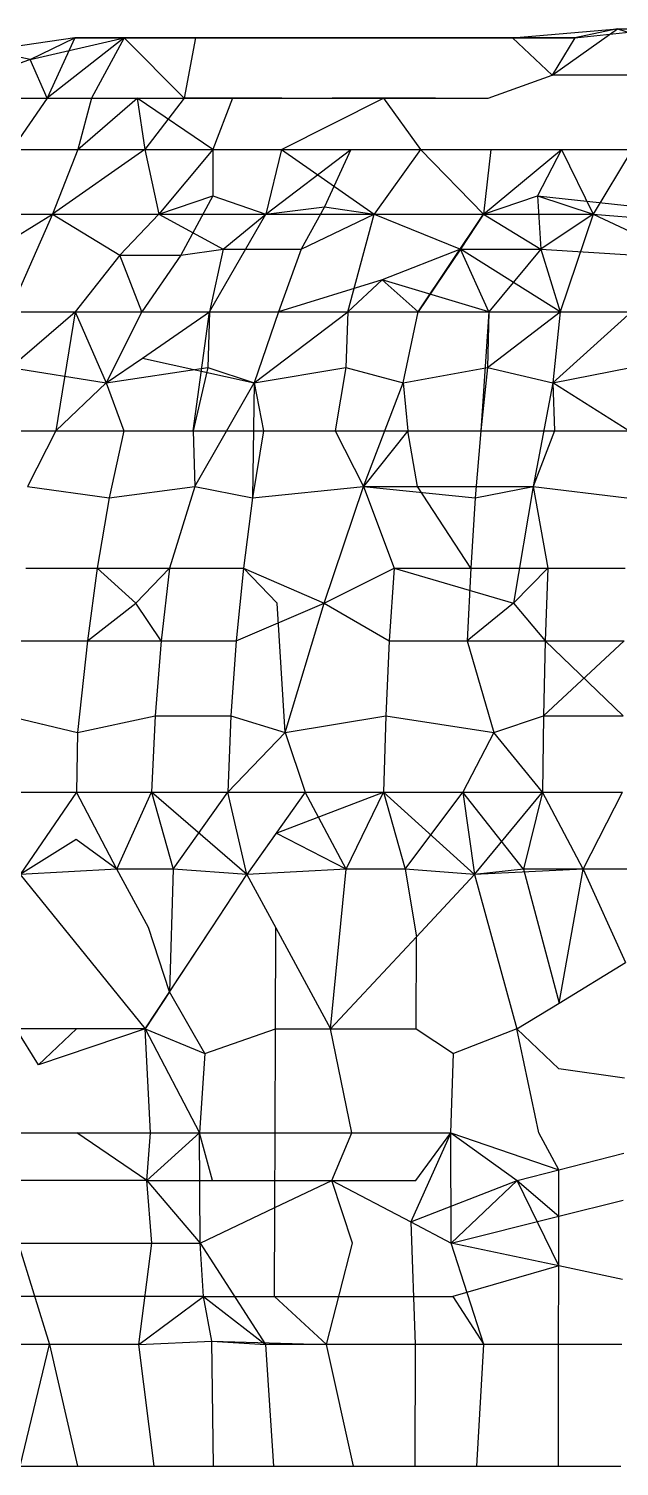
# Model space of a CAD drawing. Header units: inches. Extents: x 12 to 4610, y 7 to 3258.
# Drawn here: x 757.338 to 757.698, y 1694.393 to 1695.269 of the extents above; entities that cross this region are included whole.
import ezdxf

# ---------------------------------------------------------------- set-up
doc = ezdxf.new("R2010")
doc.units = ezdxf.units.IN
doc.header["$MEASUREMENT"] = 0

msp = doc.modelspace()

# ---------------------------------------------------------------- linework, layer by layer
for p, q in [((757.36641, 1695.26345), (757.31362, 1695.25567)), ((757.33919, 1695.25034), (757.36641, 1695.26345)), ((757.33919, 1695.25034), (757.39644, 1695.26345)), ((757.36641, 1695.26345), (757.34969, 1695.22669)), ((757.39644, 1695.26345), (757.34969, 1695.22669)), ((757.39644, 1695.26345), (757.36641, 1695.26345)), ((757.36641, 1695.26345), (757.44002, 1695.26345)), ((757.39644, 1695.26345), (757.3766, 1695.22669)), ((757.44002, 1695.26345), (757.39644, 1695.26345)), ((757.39644, 1695.26345), (757.43306, 1695.22669)), ((757.46639, 1695.26345), (757.39644, 1695.26345)), ((757.44002, 1695.26345), (757.43306, 1695.22669)), ((757.4955, 1695.26345), (757.44002, 1695.26345)), ((757.44002, 1695.26345), (757.46639, 1695.26345)), ((757.46639, 1695.26345), (757.52699, 1695.26345)), ((757.52699, 1695.26345), (757.4955, 1695.26345)), ((757.4955, 1695.26345), (757.56069, 1695.26345)), ((757.56069, 1695.26345), (757.52699, 1695.26345)), ((757.52699, 1695.26345), (757.59621, 1695.26345)), ((757.59621, 1695.26345), (757.56069, 1695.26345)), ((757.56069, 1695.26345), (757.6332, 1695.26345)), ((757.6332, 1695.26345), (757.59621, 1695.26345)), ((757.59621, 1695.26345), (757.67128, 1695.26345)), ((757.6332, 1695.26345), (757.69728, 1695.26902)), ((757.67128, 1695.26345), (757.6332, 1695.26345)), ((757.6332, 1695.26345), (757.65749, 1695.24065)), ((757.65749, 1695.24065), (757.69728, 1695.26902)), ((757.67128, 1695.26345), (757.65749, 1695.24065)), ((757.69728, 1695.26902), (757.67128, 1695.26345)), ((757.67128, 1695.26345), (757.72316, 1695.26902)), ((757.69728, 1695.26902), (757.72316, 1695.26902)), ((757.69728, 1695.26902), (757.74935, 1695.252)), ((757.33919, 1695.25034), (757.31362, 1695.25567)), ((757.33919, 1695.25034), (757.27498, 1695.22669)), ((757.34969, 1695.22669), (757.33919, 1695.25034)), ((757.61843, 1695.22669), (757.65749, 1695.24065)), ((757.71858, 1695.24065), (757.65749, 1695.24065)), ((757.32375, 1695.22669), (757.34969, 1695.22669)), ((757.34969, 1695.22669), (757.32802, 1695.19553)), ((757.34969, 1695.22669), (757.3766, 1695.22669)), ((757.36836, 1695.19553), (757.40444, 1695.22669)), ((757.3766, 1695.22669), (757.36836, 1695.19553)), ((757.3766, 1695.22669), (757.40444, 1695.22669)), ((757.40444, 1695.22669), (757.43306, 1695.22669)), ((757.40444, 1695.22669), (757.4092, 1695.19553)), ((757.45058, 1695.19553), (757.40444, 1695.22669)), ((757.43306, 1695.22669), (757.4092, 1695.19553)), ((757.43306, 1695.22669), (757.46248, 1695.22669)), ((757.49257, 1695.22669), (757.43306, 1695.22669)), ((757.46248, 1695.22669), (757.45058, 1695.19553)), ((757.46248, 1695.22669), (757.49257, 1695.22669)), ((757.49245, 1695.19553), (757.55458, 1695.22669)), ((757.49257, 1695.22669), (757.52333, 1695.22669)), ((757.52333, 1695.22669), (757.55458, 1695.22669)), ((757.58632, 1695.22669), (757.52333, 1695.22669)), ((757.55458, 1695.22669), (757.58632, 1695.22669)), ((757.55458, 1695.22669), (757.57723, 1695.19553)), ((757.58632, 1695.22669), (757.61843, 1695.22669)), ((757.32802, 1695.19553), (757.36836, 1695.19553)), ((757.36836, 1695.19553), (757.35292, 1695.15607)), ((757.4092, 1695.19553), (757.35292, 1695.15607)), ((757.36836, 1695.19553), (757.4092, 1695.19553)), ((757.4092, 1695.19553), (757.45058, 1695.19553)), ((757.4092, 1695.19553), (757.41756, 1695.15607)), ((757.45058, 1695.19553), (757.41756, 1695.15607)), ((757.45058, 1695.19553), (757.45052, 1695.16723)), ((757.45058, 1695.19553), (757.49245, 1695.19553)), ((757.48293, 1695.15607), (757.53462, 1695.19553)), ((757.49245, 1695.19553), (757.48293, 1695.15607)), ((757.49245, 1695.19553), (757.53462, 1695.19553)), ((757.49245, 1695.19553), (757.54897, 1695.15607)), ((757.53462, 1695.19553), (757.51857, 1695.16057)), ((757.53462, 1695.19553), (757.57723, 1695.19553)), ((757.57723, 1695.19553), (757.54897, 1695.15607)), ((757.57723, 1695.19553), (757.6155, 1695.15607)), ((757.57723, 1695.19553), (757.62001, 1695.19553)), ((757.6155, 1695.15607), (757.66298, 1695.19553)), ((757.62001, 1695.19553), (757.6155, 1695.15607)), ((757.62001, 1695.19553), (757.66298, 1695.19553)), ((757.66298, 1695.19553), (757.64845, 1695.16723)), ((757.66298, 1695.19553), (757.68233, 1695.15607)), ((757.66298, 1695.19553), (757.70613, 1695.19553)), ((757.70613, 1695.19553), (757.68233, 1695.15607)), ((757.41756, 1695.15607), (757.45052, 1695.16723)), ((757.45052, 1695.16723), (757.43111, 1695.13111)), ((757.45052, 1695.16723), (757.48293, 1695.15607)), ((757.6155, 1695.15607), (757.64845, 1695.16723)), ((757.64845, 1695.16723), (757.71034, 1695.16057)), ((757.64845, 1695.16723), (757.65053, 1695.13477)), ((757.64845, 1695.16723), (757.68233, 1695.15607)), ((757.48293, 1695.15607), (757.51857, 1695.16057)), ((757.51857, 1695.16057), (757.50447, 1695.13477)), ((757.51857, 1695.16057), (757.54897, 1695.15607)), ((757.28932, 1695.15607), (757.35292, 1695.15607)), ((757.3185, 1695.13477), (757.35292, 1695.15607)), ((757.35292, 1695.15607), (757.32668, 1695.0965)), ((757.35292, 1695.15607), (757.41756, 1695.15607)), ((757.35292, 1695.15607), (757.39382, 1695.13111)), ((757.41756, 1695.15607), (757.39382, 1695.13111)), ((757.41756, 1695.15607), (757.48293, 1695.15607)), ((757.41756, 1695.15607), (757.4568, 1695.13477)), ((757.44863, 1695.0965), (757.48293, 1695.15607)), ((757.4568, 1695.13477), (757.48293, 1695.15607)), ((757.48293, 1695.15607), (757.54897, 1695.15607)), ((757.50447, 1695.13477), (757.54897, 1695.15607)), ((757.53285, 1695.0965), (757.54897, 1695.15607)), ((757.54897, 1695.15607), (757.6155, 1695.15607)), ((757.54897, 1695.15607), (757.60146, 1695.13477)), ((757.5757, 1695.0965), (757.6155, 1695.15607)), ((757.6155, 1695.15607), (757.60146, 1695.13477)), ((757.6155, 1695.15607), (757.68233, 1695.15607)), ((757.6155, 1695.15607), (757.65053, 1695.13477)), ((757.68233, 1695.15607), (757.65053, 1695.13477)), ((757.68233, 1695.15607), (757.66219, 1695.0965)), ((757.68233, 1695.15607), (757.74935, 1695.12464)), ((757.68233, 1695.15607), (757.74935, 1695.15049)), ((757.39382, 1695.13111), (757.36666, 1695.0965)), ((757.39382, 1695.13111), (757.43111, 1695.13111)), ((757.4073, 1695.0965), (757.39382, 1695.13111)), ((757.43111, 1695.13111), (757.4073, 1695.0965)), ((757.43111, 1695.13111), (757.4568, 1695.13477)), ((757.4568, 1695.13477), (757.44863, 1695.0965)), ((757.4568, 1695.13477), (757.50447, 1695.13477)), ((757.50447, 1695.13477), (757.4905, 1695.0965)), ((757.60146, 1695.13477), (757.55385, 1695.11602)), ((757.60146, 1695.13477), (757.5757, 1695.0965)), ((757.60146, 1695.13477), (757.65053, 1695.13477)), ((757.66219, 1695.0965), (757.60146, 1695.13477)), ((757.61879, 1695.0965), (757.60146, 1695.13477)), ((757.65053, 1695.13477), (757.61879, 1695.0965)), ((757.65053, 1695.13477), (757.70851, 1695.13111)), ((757.65053, 1695.13477), (757.66219, 1695.0965)), ((757.55385, 1695.11602), (757.4905, 1695.0965)), ((757.53285, 1695.0965), (757.55385, 1695.11602)), ((757.61879, 1695.0965), (757.55385, 1695.11602)), ((757.5757, 1695.0965), (757.55385, 1695.11602)), ((757.32668, 1695.0965), (757.36666, 1695.0965)), ((757.32717, 1695.06257), (757.36666, 1695.0965)), ((757.36666, 1695.0965), (757.35488, 1695.02408)), ((757.36666, 1695.0965), (757.4073, 1695.0965)), ((757.36666, 1695.0965), (757.38564, 1695.05324)), ((757.4073, 1695.0965), (757.38564, 1695.05324)), ((757.4073, 1695.0965), (757.44863, 1695.0965)), ((757.40761, 1695.06833), (757.44863, 1695.0965)), ((757.43849, 1695.02408), (757.44863, 1695.0965)), ((757.44863, 1695.0965), (757.44759, 1695.06257)), ((757.44863, 1695.0965), (757.4905, 1695.0965)), ((757.47579, 1695.05324), (757.53285, 1695.0965)), ((757.4905, 1695.0965), (757.47579, 1695.05324)), ((757.4905, 1695.0965), (757.53285, 1695.0965)), ((757.53285, 1695.0965), (757.53169, 1695.06257)), ((757.53285, 1695.0965), (757.5757, 1695.0965)), ((757.56661, 1695.05324), (757.5757, 1695.0965)), ((757.5757, 1695.0965), (757.61879, 1695.0965)), ((757.61879, 1695.0965), (757.61397, 1695.02408)), ((757.61879, 1695.0965), (757.61794, 1695.06257)), ((757.61794, 1695.06257), (757.66219, 1695.0965)), ((757.61879, 1695.0965), (757.66219, 1695.0965)), ((757.66219, 1695.0965), (757.65785, 1695.05324)), ((757.65785, 1695.05324), (757.70571, 1695.0965)), ((757.66219, 1695.0965), (757.70571, 1695.0965)), ((757.32717, 1695.06257), (757.38564, 1695.05324)), ((757.38564, 1695.05324), (757.40761, 1695.06833)), ((757.38564, 1695.05324), (757.44759, 1695.06257)), ((757.40761, 1695.06833), (757.47579, 1695.05324)), ((757.44759, 1695.06257), (757.43849, 1695.02408)), ((757.44759, 1695.06257), (757.47579, 1695.05324)), ((757.47579, 1695.05324), (757.53169, 1695.06257)), ((757.53169, 1695.06257), (757.52516, 1695.02408)), ((757.53169, 1695.06257), (757.56661, 1695.05324)), ((757.56661, 1695.05324), (757.61794, 1695.06257)), ((757.61794, 1695.06257), (757.61397, 1695.02408)), ((757.61794, 1695.06257), (757.65785, 1695.05324)), ((757.65785, 1695.05324), (757.7054, 1695.06257)), ((757.38564, 1695.05324), (757.35488, 1695.02408)), ((757.38564, 1695.05324), (757.39626, 1695.02408)), ((757.43959, 1694.98998), (757.47579, 1695.05324)), ((757.47579, 1695.05324), (757.47475, 1694.98324)), ((757.47579, 1695.05324), (757.48152, 1695.02408)), ((757.54244, 1694.98998), (757.56661, 1695.05324)), ((757.56661, 1695.05324), (757.56935, 1695.02408)), ((757.65785, 1695.05324), (757.64577, 1694.98998)), ((757.65785, 1695.05324), (757.65889, 1695.02408)), ((757.70406, 1695.02408), (757.65785, 1695.05324)), ((757.31441, 1695.02408), (757.35488, 1695.02408)), ((757.35488, 1695.02408), (757.33754, 1694.98998)), ((757.35488, 1695.02408), (757.39626, 1695.02408)), ((757.39626, 1695.02408), (757.38741, 1694.98324)), ((757.39626, 1695.02408), (757.43849, 1695.02408)), ((757.43849, 1695.02408), (757.48152, 1695.02408)), ((757.43849, 1695.02408), (757.43959, 1694.98998)), ((757.48152, 1695.02408), (757.47475, 1694.98324)), ((757.48152, 1695.02408), (757.52516, 1695.02408)), ((757.52516, 1695.02408), (757.56935, 1695.02408)), ((757.52516, 1695.02408), (757.54244, 1694.98998)), ((757.56935, 1695.02408), (757.54244, 1694.98998)), ((757.56935, 1695.02408), (757.61397, 1695.02408)), ((757.5754, 1694.98998), (757.56935, 1695.02408)), ((757.61397, 1695.02408), (757.61055, 1694.98324)), ((757.61397, 1695.02408), (757.65889, 1695.02408)), ((757.65889, 1695.02408), (757.64577, 1694.98998)), ((757.65889, 1695.02408), (757.70406, 1695.02408)), ((757.33754, 1694.98998), (757.38741, 1694.98324)), ((757.38741, 1694.98324), (757.38002, 1694.94039)), ((757.38741, 1694.98324), (757.43959, 1694.98998)), ((757.43959, 1694.98998), (757.42421, 1694.94039)), ((757.43959, 1694.98998), (757.47475, 1694.98324)), ((757.47475, 1694.98324), (757.46919, 1694.94039)), ((757.47475, 1694.98324), (757.54244, 1694.98998)), ((757.51845, 1694.9189), (757.54244, 1694.98998)), ((757.54244, 1694.98998), (757.61055, 1694.98324)), ((757.54244, 1694.98998), (757.56105, 1694.94039)), ((757.54244, 1694.98998), (757.5754, 1694.98998)), ((757.5754, 1694.98998), (757.64577, 1694.98998)), ((757.60774, 1694.94039), (757.5754, 1694.98998)), ((757.61055, 1694.98324), (757.60774, 1694.94039)), ((757.61055, 1694.98324), (757.64577, 1694.98998)), ((757.64577, 1694.98998), (757.63375, 1694.9189)), ((757.64577, 1694.98998), (757.7029, 1694.98324)), ((757.64577, 1694.98998), (757.65474, 1694.94039)), ((757.33669, 1694.94039), (757.38002, 1694.94039)), ((757.38002, 1694.94039), (757.37422, 1694.89593)), ((757.38002, 1694.94039), (757.42421, 1694.94039)), ((757.4037, 1694.9189), (757.38002, 1694.94039)), ((757.4037, 1694.9189), (757.42421, 1694.94039)), ((757.42421, 1694.94039), (757.41908, 1694.89593)), ((757.42421, 1694.94039), (757.46919, 1694.94039)), ((757.46919, 1694.94039), (757.46474, 1694.89593)), ((757.46919, 1694.94039), (757.51845, 1694.9189)), ((757.48977, 1694.9189), (757.46919, 1694.94039)), ((757.51845, 1694.9189), (757.56105, 1694.94039)), ((757.56105, 1694.94039), (757.55806, 1694.89593)), ((757.56105, 1694.94039), (757.60774, 1694.94039)), ((757.56105, 1694.94039), (757.63375, 1694.9189)), ((757.60774, 1694.94039), (757.60549, 1694.89593)), ((757.60774, 1694.94039), (757.65474, 1694.94039)), ((757.63375, 1694.9189), (757.65474, 1694.94039)), ((757.65474, 1694.94039), (757.65322, 1694.89593)), ((757.65474, 1694.94039), (757.70198, 1694.94039)), ((757.37422, 1694.89593), (757.4037, 1694.9189)), ((757.41908, 1694.89593), (757.4037, 1694.9189)), ((757.46474, 1694.89593), (757.51845, 1694.9189)), ((757.49471, 1694.84009), (757.48977, 1694.9189)), ((757.49471, 1694.84009), (757.51845, 1694.9189)), ((757.51845, 1694.9189), (757.55806, 1694.89593)), ((757.63375, 1694.9189), (757.60549, 1694.89593)), ((757.63375, 1694.9189), (757.65322, 1694.89593)), ((757.33022, 1694.89593), (757.37422, 1694.89593)), ((757.37422, 1694.89593), (757.36818, 1694.84009)), ((757.37422, 1694.89593), (757.41908, 1694.89593)), ((757.41908, 1694.89593), (757.41542, 1694.85023)), ((757.41908, 1694.89593), (757.46474, 1694.89593)), ((757.46474, 1694.89593), (757.46156, 1694.85023)), ((757.55806, 1694.89593), (757.55593, 1694.85023)), ((757.55806, 1694.89593), (757.60549, 1694.89593)), ((757.60549, 1694.89593), (757.65322, 1694.89593)), ((757.60549, 1694.89593), (757.6219, 1694.84009)), ((757.65322, 1694.89593), (757.65218, 1694.85023)), ((757.65218, 1694.85023), (757.70125, 1694.89593)), ((757.65322, 1694.89593), (757.70125, 1694.89593)), ((757.7007, 1694.85023), (757.65322, 1694.89593)), ((757.32552, 1694.85023), (757.36818, 1694.84009)), ((757.36818, 1694.84009), (757.41542, 1694.85023)), ((757.41542, 1694.85023), (757.41316, 1694.80372)), ((757.41542, 1694.85023), (757.46156, 1694.85023)), ((757.46156, 1694.85023), (757.45967, 1694.80372)), ((757.46156, 1694.85023), (757.49471, 1694.84009)), ((757.49471, 1694.84009), (757.55593, 1694.85023)), ((757.55593, 1694.85023), (757.55464, 1694.80372)), ((757.55593, 1694.85023), (757.6219, 1694.84009)), ((757.6219, 1694.84009), (757.65218, 1694.85023)), ((757.65218, 1694.85023), (757.65151, 1694.80372)), ((757.65218, 1694.85023), (757.7007, 1694.85023)), ((757.36818, 1694.84009), (757.36751, 1694.80372)), ((757.45967, 1694.80372), (757.49471, 1694.84009)), ((757.49471, 1694.84009), (757.50685, 1694.80372)), ((757.6219, 1694.84009), (757.60292, 1694.80372)), ((757.65151, 1694.80372), (757.6219, 1694.84009)), ((757.32271, 1694.80372), (757.36751, 1694.80372)), ((757.36751, 1694.80372), (757.33309, 1694.75361)), ((757.36751, 1694.80372), (757.41316, 1694.80372)), ((757.39211, 1694.75678), (757.36751, 1694.80372)), ((757.39211, 1694.75678), (757.41316, 1694.80372)), ((757.41316, 1694.80372), (757.45967, 1694.80372)), ((757.41316, 1694.80372), (757.42647, 1694.75678)), ((757.47127, 1694.75361), (757.41316, 1694.80372)), ((757.42647, 1694.75678), (757.45967, 1694.80372)), ((757.45967, 1694.80372), (757.50685, 1694.80372)), ((757.47127, 1694.75361), (757.45967, 1694.80372)), ((757.50685, 1694.80372), (757.47127, 1694.75361)), ((757.4892, 1694.77886), (757.55464, 1694.80372)), ((757.50685, 1694.80372), (757.55464, 1694.80372)), ((757.53188, 1694.75678), (757.50685, 1694.80372)), ((757.53188, 1694.75678), (757.55464, 1694.80372)), ((757.55464, 1694.80372), (757.60292, 1694.80372)), ((757.55464, 1694.80372), (757.5677, 1694.75678)), ((757.61012, 1694.75361), (757.55464, 1694.80372)), ((757.5677, 1694.75678), (757.60292, 1694.80372)), ((757.60292, 1694.80372), (757.65151, 1694.80372)), ((757.60292, 1694.80372), (757.61012, 1694.75361)), ((757.63997, 1694.75678), (757.60292, 1694.80372)), ((757.61012, 1694.75361), (757.65151, 1694.80372)), ((757.65151, 1694.80372), (757.63997, 1694.75678)), ((757.65151, 1694.80372), (757.70033, 1694.80372)), ((757.67635, 1694.75678), (757.65151, 1694.80372)), ((757.67635, 1694.75678), (757.70033, 1694.80372)), ((757.36728, 1694.77501), (757.33309, 1694.75361)), ((757.39211, 1694.75678), (757.36728, 1694.77501)), ((757.4892, 1694.77886), (757.47127, 1694.75361)), ((757.53188, 1694.75678), (757.4892, 1694.77886)), ((757.39211, 1694.75678), (757.33309, 1694.75361)), ((757.33309, 1694.75361), (757.40926, 1694.65954)), ((757.42647, 1694.75678), (757.39211, 1694.75678)), ((757.41132, 1694.72132), (757.39211, 1694.75678)), ((757.42647, 1694.75678), (757.42408, 1694.68202)), ((757.47127, 1694.75361), (757.42647, 1694.75678)), ((757.44989, 1694.72118), (757.47127, 1694.75361)), ((757.53188, 1694.75678), (757.47127, 1694.75361)), ((757.47127, 1694.75361), (757.48897, 1694.72101)), ((757.52236, 1694.65954), (757.53188, 1694.75678)), ((757.5677, 1694.75678), (757.53188, 1694.75678)), ((757.61012, 1694.75361), (757.5677, 1694.75678)), ((757.5677, 1694.75678), (757.57464, 1694.71558)), ((757.57464, 1694.71558), (757.61012, 1694.75361)), ((757.63997, 1694.75678), (757.61012, 1694.75361)), ((757.67635, 1694.75678), (757.61012, 1694.75361)), ((757.61012, 1694.75361), (757.63576, 1694.65954)), ((757.67635, 1694.75678), (757.63997, 1694.75678)), ((757.63997, 1694.75678), (757.66159, 1694.67526)), ((757.66159, 1694.67526), (757.67635, 1694.75678)), ((757.71279, 1694.75678), (757.67635, 1694.75678)), ((757.67635, 1694.75678), (757.70208, 1694.69991)), ((757.40926, 1694.65954), (757.44989, 1694.72118)), ((757.42408, 1694.68202), (757.41132, 1694.72132)), ((757.42408, 1694.68202), (757.44989, 1694.72118)), ((757.48872, 1694.65954), (757.48897, 1694.72101)), ((757.48897, 1694.72101), (757.52236, 1694.65954)), ((757.52236, 1694.65954), (757.57464, 1694.71558)), ((757.57449, 1694.65954), (757.57464, 1694.71558)), ((757.66159, 1694.67526), (757.70208, 1694.69991)), ((757.42408, 1694.68202), (757.40926, 1694.65954)), ((757.44563, 1694.64443), (757.42408, 1694.68202)), ((757.63576, 1694.65954), (757.66159, 1694.67526)), ((757.34432, 1694.6377), (757.33063, 1694.65954)), ((757.36751, 1694.65954), (757.33063, 1694.65954)), ((757.40926, 1694.65954), (757.34432, 1694.6377)), ((757.34432, 1694.6377), (757.36751, 1694.65954)), ((757.40926, 1694.65954), (757.36751, 1694.65954)), ((757.40926, 1694.65954), (757.44563, 1694.64443)), ((757.40926, 1694.65954), (757.44246, 1694.5962)), ((757.41266, 1694.5962), (757.40926, 1694.65954)), ((757.44563, 1694.64443), (757.48872, 1694.65954)), ((757.48846, 1694.5962), (757.48872, 1694.65954)), ((757.48872, 1694.65954), (757.52236, 1694.65954)), ((757.52236, 1694.65954), (757.57449, 1694.65954)), ((757.53527, 1694.5962), (757.52236, 1694.65954)), ((757.57449, 1694.65954), (757.59731, 1694.64443)), ((757.63576, 1694.65954), (757.59731, 1694.64443)), ((757.66154, 1694.63525), (757.63576, 1694.65954)), ((757.64934, 1694.5962), (757.63576, 1694.65954)), ((757.44563, 1694.64443), (757.44246, 1694.5962)), ((757.59572, 1694.5962), (757.59731, 1694.64443)), ((757.70144, 1694.62955), (757.66154, 1694.63525)), ((757.33121, 1694.5962), (757.36763, 1694.5962)), ((757.36763, 1694.5962), (757.44246, 1694.5962)), ((757.41036, 1694.56722), (757.36763, 1694.5962)), ((757.41036, 1694.56722), (757.44246, 1694.5962)), ((757.41036, 1694.56722), (757.41266, 1694.5962)), ((757.44246, 1694.5962), (757.48846, 1694.5962)), ((757.45041, 1694.56722), (757.44246, 1694.5962)), ((757.44277, 1694.52895), (757.44246, 1694.5962)), ((757.48828, 1694.55063), (757.48846, 1694.5962)), ((757.48846, 1694.5962), (757.53527, 1694.5962)), ((757.52309, 1694.56722), (757.53527, 1694.5962)), ((757.53527, 1694.5962), (757.59572, 1694.5962)), ((757.59572, 1694.5962), (757.57128, 1694.54187)), ((757.57423, 1694.56722), (757.59572, 1694.5962)), ((757.59572, 1694.5962), (757.63613, 1694.56722)), ((757.59572, 1694.5962), (757.66145, 1694.5737)), ((757.59584, 1694.52895), (757.59572, 1694.5962)), ((757.66145, 1694.5737), (757.64934, 1694.5962)), ((757.66145, 1694.5737), (757.70102, 1694.58383)), ((757.63613, 1694.56722), (757.66145, 1694.5737)), ((757.66141, 1694.5453), (757.66145, 1694.5737)), ((757.41036, 1694.56722), (757.29805, 1694.56722)), ((757.41036, 1694.56722), (757.44277, 1694.52895)), ((757.41036, 1694.56722), (757.45041, 1694.56722)), ((757.41338, 1694.52895), (757.41036, 1694.56722)), ((757.45041, 1694.56722), (757.52309, 1694.56722)), ((757.48828, 1694.55063), (757.52309, 1694.56722)), ((757.52309, 1694.56722), (757.57423, 1694.56722)), ((757.52309, 1694.56722), (757.57128, 1694.54187)), ((757.5356, 1694.52895), (757.52309, 1694.56722)), ((757.57128, 1694.54187), (757.63613, 1694.56722)), ((757.63613, 1694.56722), (757.59584, 1694.52895)), ((757.63613, 1694.56722), (757.66141, 1694.5453)), ((757.66137, 1694.5151), (757.63613, 1694.56722)), ((757.66141, 1694.5453), (757.70076, 1694.55511)), ((757.44277, 1694.52895), (757.48828, 1694.55063)), ((757.48806, 1694.4965), (757.48828, 1694.55063)), ((757.59584, 1694.52895), (757.66141, 1694.5453)), ((757.66137, 1694.5151), (757.66141, 1694.5453)), ((757.57128, 1694.54187), (757.59584, 1694.52895)), ((757.57128, 1694.54187), (757.57395, 1694.46721)), ((757.33182, 1694.52895), (757.35097, 1694.46721)), ((757.33182, 1694.52895), (757.44277, 1694.52895)), ((757.40541, 1694.46721), (757.41338, 1694.52895)), ((757.4449, 1694.4965), (757.44277, 1694.52895)), ((757.44277, 1694.52895), (757.48274, 1694.46721)), ((757.51979, 1694.46721), (757.5356, 1694.52895)), ((757.66137, 1694.5151), (757.59584, 1694.52895)), ((757.61574, 1694.46721), (757.59584, 1694.52895)), ((757.66137, 1694.5151), (757.59694, 1694.4965)), ((757.6613, 1694.46721), (757.66137, 1694.5151)), ((757.70032, 1694.50686), (757.66137, 1694.5151)), ((757.4449, 1694.4965), (757.2538, 1694.4965)), ((757.40541, 1694.46721), (757.4449, 1694.4965)), ((757.4449, 1694.4965), (757.48806, 1694.4965)), ((757.4449, 1694.4965), (757.48274, 1694.46721)), ((757.44991, 1694.46914), (757.4449, 1694.4965)), ((757.51979, 1694.46721), (757.48806, 1694.4965)), ((757.48806, 1694.4965), (757.59694, 1694.4965)), ((757.59694, 1694.4965), (757.61574, 1694.46721)), ((757.35097, 1694.46721), (757.29158, 1694.46721)), ((757.33305, 1694.393), (757.35097, 1694.46721)), ((757.35097, 1694.46721), (757.36803, 1694.393)), ((757.40541, 1694.46721), (757.35097, 1694.46721)), ((757.40541, 1694.46721), (757.44991, 1694.46914)), ((757.41484, 1694.39301), (757.40541, 1694.46721)), ((757.44991, 1694.46914), (757.51979, 1694.46721)), ((757.44991, 1694.46914), (757.48274, 1694.46721)), ((757.451, 1694.39301), (757.44991, 1694.46914)), ((757.48274, 1694.46721), (757.48764, 1694.39302)), ((757.51979, 1694.46721), (757.48274, 1694.46721)), ((757.53626, 1694.39302), (757.51979, 1694.46721)), ((757.57395, 1694.46721), (757.51979, 1694.46721)), ((757.57395, 1694.46721), (757.57375, 1694.39303)), ((757.61574, 1694.46721), (757.57395, 1694.46721)), ((757.61145, 1694.39304), (757.61574, 1694.46721)), ((757.6613, 1694.46721), (757.61574, 1694.46721)), ((757.6612, 1694.39304), (757.6613, 1694.46721)), ((757.69995, 1694.46721), (757.6613, 1694.46721)), ((757.33305, 1694.393), (757.36803, 1694.393)), ((757.36803, 1694.393), (757.41484, 1694.39301)), ((757.41484, 1694.39301), (757.451, 1694.39301)), ((757.451, 1694.39301), (757.48764, 1694.39302)), ((757.48764, 1694.39302), (757.53626, 1694.39302)), ((757.53626, 1694.39302), (757.57375, 1694.39303)), ((757.57375, 1694.39303), (757.61145, 1694.39304)), ((757.61145, 1694.39304), (757.6612, 1694.39304)), ((757.6612, 1694.39304), (757.69928, 1694.39305))]:
    msp.add_line(p, q)

doc.saveas('drawing.dxf')
